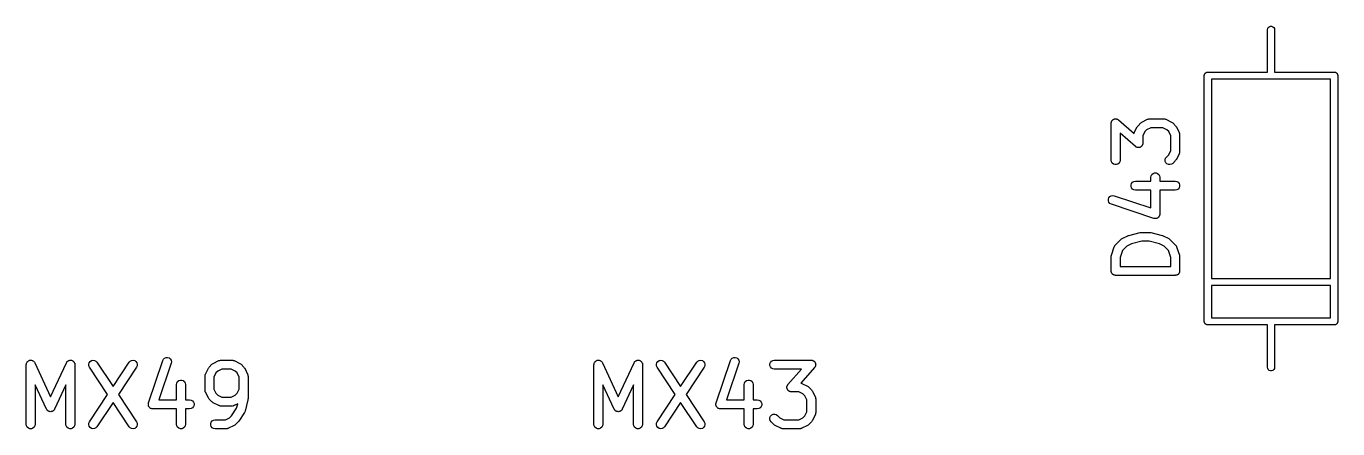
# Model space of a CAD drawing. Extents: x 35 to 250, y -99 to -35.
# Drawn here: x 141.04 to 163.04, y -98.95 to -92.2 of the extents above; entities that cross this region are included whole.
import ezdxf

# ---------------------------------------------------------------- set-up
doc = ezdxf.new("R2010")
doc.units = 0
doc.header["$MEASUREMENT"] = 0
doc.layers.add('BLACK', color=7, linetype='CONTINUOUS')

msp = doc.modelspace()

# ---------------------------------------------------------------- linework, layer by layer
at = {"layer": 'Black'}
for p, q in [((161.879, -92.2227), (161.895, -92.2093)), ((161.895, -92.2093), (161.915, -92.2022)), ((161.915, -92.2022), (161.935, -92.2022)), ((161.935, -92.2022), (161.955, -92.2093)), ((161.955, -92.2093), (161.971, -92.2227)), ((161.865, -92.2612), (161.869, -92.2407)), ((161.865, -92.9712), (161.865, -92.2612)), ((161.869, -92.2407), (161.879, -92.2227)), ((161.971, -92.2227), (161.981, -92.2407)), ((161.981, -92.2407), (161.985, -92.2612)), ((161.985, -92.2612), (161.985, -92.9712)), ((160.805, -93.0312), (160.806, -93.0261)), ((160.805, -97.1512), (160.805, -93.0312)), ((160.806, -93.0208), (160.808, -93.0159)), ((160.806, -93.0261), (160.806, -93.0208)), ((160.808, -93.0159), (160.809, -93.0107)), ((160.809, -93.0107), (160.811, -93.0062)), ((160.811, -93.0062), (160.813, -93.0012)), ((160.813, -93.0012), (160.816, -92.9972)), ((160.816, -92.9972), (160.819, -92.9927)), ((160.819, -92.9927), (160.823, -92.9893)), ((160.823, -92.9893), (160.826, -92.9853)), ((160.826, -92.9853), (160.831, -92.9827)), ((160.831, -92.9827), (160.835, -92.9793)), ((160.835, -92.9793), (160.84, -92.9775)), ((160.84, -92.9775), (160.844, -92.9749)), ((160.844, -92.9749), (160.85, -92.974)), ((160.85, -92.974), (160.855, -92.9722)), ((160.855, -92.9722), (160.86, -92.9722)), ((160.86, -92.9722), (160.865, -92.9712)), ((160.865, -92.9712), (161.865, -92.9712)), ((161.985, -92.9712), (162.985, -92.9712)), ((162.985, -92.9712), (162.99, -92.9722)), ((162.99, -92.9722), (162.995, -92.9722)), ((162.995, -92.9722), (163, -92.974)), ((163, -92.974), (163.006, -92.9749)), ((163.006, -92.9749), (163.01, -92.9775)), ((163.01, -92.9775), (163.015, -92.9793)), ((163.015, -92.9793), (163.019, -92.9827)), ((163.019, -92.9827), (163.024, -92.9853)), ((163.024, -92.9853), (163.027, -92.9893)), ((163.027, -92.9893), (163.031, -92.9927)), ((163.031, -92.9927), (163.034, -92.9972)), ((163.034, -92.9972), (163.037, -93.0012)), ((163.037, -93.0012), (163.039, -93.0062)), ((163.039, -93.0062), (163.041, -93.0107)), ((163.041, -93.0107), (163.042, -93.0159)), ((163.042, -93.0159), (163.044, -93.0208)), ((163.044, -93.0208), (163.044, -93.0261)), ((163.044, -93.0261), (163.045, -93.0312)), ((163.045, -93.0312), (163.045, -97.1512)), ((160.925, -93.0913), (160.925, -96.4312)), ((162.925, -93.0913), (160.925, -93.0913)), ((162.925, -96.4312), (162.925, -93.0913)), ((159.242, -93.8293), (159.244, -93.8221)), ((159.242, -94.4484), (159.242, -93.8293)), ((159.244, -93.8148), (159.246, -93.8094)), ((159.244, -93.8221), (159.244, -93.8148)), ((159.246, -93.8094), (159.247, -93.8037)), ((159.247, -93.8037), (159.251, -93.7973)), ((159.251, -93.7973), (159.253, -93.7905)), ((159.253, -93.7905), (159.257, -93.7861)), ((159.257, -93.7861), (159.26, -93.7811)), ((159.26, -93.7811), (159.266, -93.7764)), ((159.266, -93.7764), (159.27, -93.7709)), ((159.27, -93.7709), (159.275, -93.7681)), ((159.275, -93.7681), (159.28, -93.7644)), ((159.28, -93.7644), (159.287, -93.7619)), ((159.287, -93.7619), (159.293, -93.7584)), ((159.293, -93.7584), (159.299, -93.7575)), ((159.299, -93.7575), (159.304, -93.7555)), ((159.304, -93.7555), (159.312, -93.7555)), ((159.312, -93.7555), (159.319, -93.7544)), ((159.319, -93.7544), (159.325, -93.7555)), ((159.325, -93.7555), (159.33, -93.7555)), ((159.33, -93.7555), (159.337, -93.758)), ((159.337, -93.758), (159.344, -93.7594)), ((159.344, -93.7594), (159.349, -93.7624)), ((159.349, -93.7624), (159.355, -93.7644)), ((159.355, -93.7644), (159.36, -93.7691)), ((159.36, -93.7691), (159.367, -93.7729)), ((159.367, -93.7729), (159.627, -94.0004)), ((159.631, -93.9863), (159.679, -93.891)), ((159.679, -93.891), (159.686, -93.8814)), ((159.686, -93.8814), (159.693, -93.8715)), ((159.693, -93.8715), (159.741, -93.8239)), ((159.741, -93.8239), (159.75, -93.817)), ((159.75, -93.817), (159.76, -93.8099)), ((159.76, -93.8099), (159.855, -93.7623)), ((159.808, -93.969), (159.773, -94.0375)), ((159.838, -93.9386), (159.808, -93.969)), ((159.907, -93.9043), (159.838, -93.9386)), ((159.855, -93.7623), (159.859, -93.761)), ((159.859, -93.761), (159.863, -93.7589)), ((159.863, -93.7589), (159.872, -93.7573)), ((159.872, -93.7573), (159.88, -93.7548)), ((159.88, -93.7548), (159.885, -93.7551)), ((159.885, -93.7551), (159.889, -93.7543)), ((159.889, -93.7543), (160.127, -93.7543)), ((160.109, -93.9043), (159.907, -93.9043)), ((160.178, -93.9386), (160.109, -93.9043)), ((160.127, -93.7543), (160.131, -93.7551)), ((160.131, -93.7551), (160.135, -93.7548)), ((160.135, -93.7548), (160.144, -93.7573)), ((160.144, -93.7573), (160.153, -93.7589)), ((160.153, -93.7589), (160.156, -93.761)), ((160.156, -93.761), (160.16, -93.7623)), ((160.16, -93.7623), (160.256, -93.8099)), ((160.208, -93.969), (160.178, -93.9386)), ((160.242, -94.0375), (160.208, -93.969)), ((160.256, -93.8099), (160.265, -93.817)), ((160.265, -93.817), (160.275, -93.8239)), ((160.275, -93.8239), (160.323, -93.8715)), ((160.323, -93.8715), (160.33, -93.8814)), ((160.33, -93.8814), (160.337, -93.891)), ((160.337, -93.891), (160.384, -93.9863)), ((159.649, -94.2191), (159.392, -93.9946)), ((159.392, -93.9946), (159.392, -94.4484)), ((159.627, -94.0004), (159.628, -93.9942)), ((159.628, -93.9942), (159.63, -93.9904)), ((159.63, -93.9904), (159.631, -93.9863)), ((159.769, -94.1883), (159.765, -94.1947)), ((159.77, -94.1826), (159.769, -94.1883)), ((159.772, -94.1772), (159.77, -94.1826)), ((159.773, -94.1627), (159.772, -94.1699)), ((159.772, -94.1699), (159.772, -94.1772)), ((159.773, -94.0375), (159.773, -94.1627)), ((160.242, -94.2878), (160.242, -94.0375)), ((160.384, -93.9863), (160.386, -93.9904)), ((160.386, -93.9904), (160.388, -93.9942)), ((160.388, -93.9942), (160.389, -94.0028)), ((160.389, -94.0028), (160.392, -94.0112)), ((160.392, -94.0112), (160.392, -94.0156)), ((160.392, -94.0156), (160.392, -94.0198)), ((160.392, -94.0198), (160.392, -94.3055)), ((159.655, -94.2229), (159.649, -94.2191)), ((159.661, -94.2276), (159.655, -94.2229)), ((159.666, -94.2296), (159.661, -94.2276)), ((159.671, -94.2326), (159.666, -94.2296)), ((159.678, -94.234), (159.671, -94.2326)), ((159.685, -94.2365), (159.678, -94.234)), ((159.691, -94.2365), (159.685, -94.2365)), ((159.697, -94.2377), (159.691, -94.2365)), ((159.704, -94.2365), (159.697, -94.2377)), ((159.711, -94.2365), (159.704, -94.2365)), ((159.717, -94.2346), (159.711, -94.2365)), ((159.723, -94.2337), (159.717, -94.2346)), ((159.729, -94.2301), (159.723, -94.2337)), ((159.736, -94.2276), (159.729, -94.2301)), ((159.74, -94.2239), (159.736, -94.2276)), ((159.745, -94.2211), (159.74, -94.2239)), ((159.75, -94.2156), (159.745, -94.2211)), ((159.756, -94.2109), (159.75, -94.2156)), ((159.759, -94.2059), (159.756, -94.2109)), ((159.762, -94.2015), (159.759, -94.2059)), ((159.765, -94.1947), (159.762, -94.2015)), ((160.154, -94.4167), (160.169, -94.3954)), ((160.169, -94.3954), (160.208, -94.3563)), ((160.208, -94.3563), (160.242, -94.2878)), ((160.384, -94.3391), (160.337, -94.4343)), ((160.386, -94.3349), (160.384, -94.3391)), ((160.388, -94.3312), (160.386, -94.3349)), ((160.389, -94.3225), (160.388, -94.3312)), ((160.392, -94.3141), (160.389, -94.3225)), ((160.392, -94.3055), (160.392, -94.3098)), ((160.392, -94.3098), (160.392, -94.3141)), ((159.247, -94.474), (159.242, -94.4484)), ((159.26, -94.4966), (159.247, -94.474)), ((159.28, -94.5133), (159.26, -94.4966)), ((159.304, -94.5223), (159.28, -94.5133)), ((159.33, -94.5223), (159.304, -94.5223)), ((159.355, -94.5133), (159.33, -94.5223)), ((159.375, -94.4966), (159.355, -94.5133)), ((159.388, -94.474), (159.375, -94.4966)), ((159.392, -94.4484), (159.388, -94.474)), ((160.147, -94.4419), (160.154, -94.4167)), ((160.15, -94.4678), (160.147, -94.4419)), ((160.161, -94.4914), (160.15, -94.4678)), ((160.179, -94.5098), (160.161, -94.4914)), ((160.203, -94.5208), (160.179, -94.5098)), ((160.229, -94.5231), (160.203, -94.5208)), ((160.254, -94.5164), (160.229, -94.5231)), ((160.275, -94.5014), (160.254, -94.5164)), ((160.323, -94.4538), (160.275, -94.5014)), ((160.33, -94.444), (160.323, -94.4538)), ((160.337, -94.4343), (160.33, -94.444)), ((159.577, -94.8639), (159.586, -94.8395)), ((159.586, -94.8395), (159.603, -94.8195)), ((159.603, -94.8195), (159.625, -94.8065)), ((159.625, -94.8065), (159.651, -94.802)), ((159.651, -94.802), (159.909, -94.802)), ((159.909, -94.7341), (159.914, -94.7085)), ((159.909, -94.802), (159.909, -94.7341)), ((159.914, -94.7085), (159.927, -94.6859)), ((159.927, -94.6859), (159.947, -94.6692)), ((159.947, -94.6692), (159.971, -94.6602)), ((159.971, -94.6602), (159.997, -94.6602)), ((159.997, -94.6602), (160.022, -94.6692)), ((160.022, -94.6692), (160.042, -94.6859)), ((160.042, -94.6859), (160.055, -94.7085)), ((160.055, -94.7085), (160.059, -94.7341)), ((160.059, -94.7341), (160.059, -94.802)), ((160.059, -94.802), (160.317, -94.802)), ((160.317, -94.802), (160.343, -94.8065)), ((160.343, -94.8065), (160.366, -94.8195)), ((160.366, -94.8195), (160.382, -94.8395)), ((160.382, -94.8395), (160.391, -94.8639)), ((159.204, -95.0793), (159.22, -95.0589)), ((159.22, -95.0589), (159.242, -95.0453)), ((159.242, -95.0453), (159.268, -95.0401)), ((159.268, -95.0401), (159.293, -95.0439)), ((159.293, -95.0439), (159.909, -95.2491)), ((159.577, -94.89), (159.577, -94.8639)), ((159.586, -94.9145), (159.577, -94.89)), ((159.603, -94.9344), (159.586, -94.9145)), ((159.625, -94.9474), (159.603, -94.9344)), ((159.651, -94.952), (159.625, -94.9474)), ((159.909, -94.952), (159.651, -94.952)), ((159.909, -95.2491), (159.909, -94.952)), ((160.317, -94.952), (160.059, -94.952)), ((160.059, -94.952), (160.059, -95.3532)), ((160.343, -94.9474), (160.317, -94.952)), ((160.366, -94.9344), (160.343, -94.9474)), ((160.382, -94.9145), (160.366, -94.9344)), ((160.391, -94.89), (160.382, -94.9145)), ((160.391, -94.8639), (160.391, -94.89)), ((159.196, -95.1041), (159.204, -95.0793)), ((159.196, -95.1301), (159.196, -95.1041)), ((159.206, -95.1543), (159.196, -95.1301)), ((159.223, -95.1738), (159.206, -95.1543)), ((159.246, -95.1862), (159.223, -95.1738)), ((159.96, -95.4243), (159.246, -95.1862)), ((159.966, -95.4251), (159.96, -95.4243)), ((159.971, -95.427), (159.966, -95.4251)), ((159.979, -95.427), (159.971, -95.427)), ((159.986, -95.4281), (159.979, -95.427)), ((159.992, -95.427), (159.986, -95.4281)), ((159.997, -95.427), (159.992, -95.427)), ((160.004, -95.4244), (159.997, -95.427)), ((160.012, -95.4229), (160.004, -95.4244)), ((160.016, -95.42), (160.012, -95.4229)), ((160.022, -95.4181), (160.016, -95.42)), ((160.027, -95.4132), (160.022, -95.4181)), ((160.034, -95.4093), (160.027, -95.4132)), ((160.037, -95.4049), (160.034, -95.4093)), ((160.042, -95.4014), (160.037, -95.4049)), ((160.045, -95.3948), (160.042, -95.4014)), ((160.05, -95.3889), (160.045, -95.3948)), ((160.052, -95.3836), (160.05, -95.3889)), ((160.055, -95.3788), (160.052, -95.3836)), ((160.056, -95.3713), (160.055, -95.3788)), ((160.058, -95.3642), (160.056, -95.3713)), ((160.059, -95.3532), (160.058, -95.3586)), ((160.058, -95.3586), (160.058, -95.3642)), ((159.427, -95.7623), (159.522, -95.7146)), ((159.522, -95.7146), (159.53, -95.7123)), ((159.53, -95.7123), (159.537, -95.709)), ((159.537, -95.709), (159.728, -95.6613)), ((159.728, -95.6613), (159.737, -95.6607)), ((159.737, -95.6607), (159.746, -95.6591)), ((159.746, -95.6591), (159.889, -95.6591)), ((159.889, -95.6591), (159.898, -95.6607)), ((159.898, -95.6607), (159.907, -95.6613)), ((159.907, -95.6613), (160.097, -95.709)), ((160.097, -95.709), (160.105, -95.7123)), ((160.105, -95.7123), (160.113, -95.7146)), ((160.113, -95.7146), (160.208, -95.7623)), ((159.246, -96.0437), (159.294, -95.9009)), ((159.294, -95.9009), (159.296, -95.8971)), ((159.296, -95.8971), (159.297, -95.8929)), ((159.297, -95.8929), (159.302, -95.8857)), ((159.302, -95.8857), (159.306, -95.878)), ((159.306, -95.878), (159.309, -95.8751)), ((159.309, -95.8751), (159.312, -95.8715)), ((159.312, -95.8715), (159.407, -95.7763)), ((159.407, -95.7763), (159.417, -95.7694)), ((159.417, -95.7694), (159.427, -95.7623)), ((159.505, -95.891), (159.431, -95.9651)), ((159.582, -95.8525), (159.505, -95.891)), ((159.755, -95.8091), (159.582, -95.8525)), ((159.88, -95.8091), (159.755, -95.8091)), ((160.053, -95.8525), (159.88, -95.8091)), ((160.13, -95.891), (160.053, -95.8525)), ((160.204, -95.9651), (160.13, -95.891)), ((160.208, -95.7623), (160.218, -95.7694)), ((160.218, -95.7694), (160.228, -95.7763)), ((160.228, -95.7763), (160.323, -95.8715)), ((160.323, -95.8715), (160.325, -95.8751)), ((160.325, -95.8751), (160.329, -95.878)), ((160.329, -95.878), (160.333, -95.8857)), ((160.333, -95.8857), (160.338, -95.8929)), ((160.338, -95.8929), (160.339, -95.8971)), ((160.339, -95.8971), (160.341, -95.9009)), ((160.341, -95.9009), (160.389, -96.0437)), ((159.242, -96.0674), (159.244, -96.0556)), ((159.242, -96.3055), (159.242, -96.0674)), ((159.244, -96.0556), (159.246, -96.0437)), ((159.431, -95.9651), (159.392, -96.0796)), ((159.392, -96.0796), (159.392, -96.2305)), ((160.242, -96.0796), (160.204, -95.9651)), ((160.242, -96.2305), (160.242, -96.0796)), ((160.389, -96.0437), (160.39, -96.0556)), ((160.39, -96.0556), (160.392, -96.0674)), ((160.392, -96.0674), (160.392, -96.3055)), ((159.244, -96.312), (159.242, -96.3055)), ((159.244, -96.3186), (159.244, -96.312)), ((159.246, -96.3247), (159.244, -96.3186)), ((159.247, -96.3312), (159.246, -96.3247)), ((159.25, -96.3369), (159.247, -96.3312)), ((159.252, -96.343), (159.25, -96.3369)), ((159.257, -96.3481), (159.252, -96.343)), ((159.26, -96.3537), (159.257, -96.3481)), ((159.265, -96.358), (159.26, -96.3537)), ((159.269, -96.363), (159.265, -96.358)), ((159.275, -96.3663), (159.269, -96.363)), ((159.28, -96.3705), (159.275, -96.3663)), ((159.286, -96.3727), (159.28, -96.3705)), ((159.292, -96.376), (159.286, -96.3727)), ((159.298, -96.3772), (159.292, -96.376)), ((159.304, -96.3794), (159.298, -96.3772)), ((159.311, -96.3794), (159.304, -96.3794)), ((159.317, -96.3805), (159.311, -96.3794)), ((160.317, -96.3805), (159.317, -96.3805)), ((159.392, -96.2305), (160.242, -96.2305)), ((160.324, -96.3794), (160.317, -96.3805)), ((160.33, -96.3794), (160.324, -96.3794)), ((160.337, -96.3772), (160.33, -96.3794)), ((160.343, -96.376), (160.337, -96.3772)), ((160.349, -96.3727), (160.343, -96.376)), ((160.355, -96.3705), (160.349, -96.3727)), ((160.36, -96.3663), (160.355, -96.3705)), ((160.366, -96.363), (160.36, -96.3663)), ((160.37, -96.358), (160.366, -96.363)), ((160.375, -96.3537), (160.37, -96.358)), ((160.378, -96.3481), (160.375, -96.3537)), ((160.382, -96.343), (160.378, -96.3481)), ((160.385, -96.3369), (160.382, -96.343)), ((160.388, -96.3312), (160.385, -96.3369)), ((160.389, -96.3247), (160.388, -96.3312)), ((160.391, -96.3186), (160.389, -96.3247)), ((160.392, -96.3055), (160.391, -96.312)), ((160.391, -96.312), (160.391, -96.3186)), ((160.925, -96.4312), (162.925, -96.4312)), ((160.925, -96.5512), (160.925, -97.0913)), ((162.925, -96.5512), (160.925, -96.5512)), ((162.925, -97.0913), (162.925, -96.5512)), ((160.806, -97.1564), (160.805, -97.1512)), ((160.806, -97.1617), (160.806, -97.1564)), ((160.808, -97.1666), (160.806, -97.1617)), ((160.809, -97.1718), (160.808, -97.1666)), ((160.811, -97.1763), (160.809, -97.1718)), ((160.813, -97.1812), (160.811, -97.1763)), ((160.816, -97.1853), (160.813, -97.1812)), ((160.819, -97.1898), (160.816, -97.1853)), ((160.823, -97.1932), (160.819, -97.1898)), ((160.826, -97.1972), (160.823, -97.1932)), ((160.831, -97.1998), (160.826, -97.1972)), ((160.835, -97.2032), (160.831, -97.1998)), ((160.84, -97.205), (160.835, -97.2032)), ((160.844, -97.2076), (160.84, -97.205)), ((160.85, -97.2085), (160.844, -97.2076)), ((160.855, -97.2103), (160.85, -97.2085)), ((160.86, -97.2103), (160.855, -97.2103)), ((160.865, -97.2112), (160.86, -97.2103)), ((161.865, -97.2112), (160.865, -97.2112)), ((160.925, -97.0913), (162.925, -97.0913)), ((161.865, -97.9213), (161.865, -97.2112)), ((162.985, -97.2112), (161.985, -97.2112)), ((161.985, -97.2112), (161.985, -97.9213)), ((162.99, -97.2103), (162.985, -97.2112)), ((162.995, -97.2103), (162.99, -97.2103)), ((163, -97.2085), (162.995, -97.2103)), ((163.006, -97.2076), (163, -97.2085)), ((163.01, -97.205), (163.006, -97.2076)), ((163.015, -97.2032), (163.01, -97.205)), ((163.019, -97.1998), (163.015, -97.2032)), ((163.024, -97.1972), (163.019, -97.1998)), ((163.027, -97.1932), (163.024, -97.1972)), ((163.031, -97.1898), (163.027, -97.1932)), ((163.034, -97.1853), (163.031, -97.1898)), ((163.037, -97.1812), (163.034, -97.1853)), ((163.039, -97.1763), (163.037, -97.1812)), ((163.041, -97.1718), (163.039, -97.1763)), ((163.042, -97.1666), (163.041, -97.1718)), ((163.044, -97.1617), (163.042, -97.1666)), ((163.045, -97.1512), (163.044, -97.1564)), ((163.044, -97.1564), (163.044, -97.1617)), ((141.038, -97.8774), (141.04, -97.8677)), ((141.038, -98.8774), (141.038, -97.8774)), ((141.04, -97.8677), (141.041, -97.858)), ((141.041, -97.858), (141.042, -97.855)), ((141.042, -97.855), (141.043, -97.8517)), ((141.043, -97.8517), (141.048, -97.8433)), ((141.048, -97.8433), (141.052, -97.8344)), ((141.052, -97.8344), (141.054, -97.832)), ((141.054, -97.832), (141.056, -97.8292)), ((141.056, -97.8292), (141.063, -97.8229)), ((141.063, -97.8229), (141.07, -97.816)), ((141.07, -97.816), (141.073, -97.8146)), ((141.073, -97.8146), (141.076, -97.8124)), ((141.076, -97.8124), (141.085, -97.8091)), ((141.085, -97.8091), (141.094, -97.8049)), ((141.094, -97.8049), (141.097, -97.8047)), ((141.097, -97.8047), (141.1, -97.8035)), ((141.1, -97.8035), (141.11, -97.8035)), ((141.11, -97.8035), (141.12, -97.8027)), ((141.12, -97.8027), (141.123, -97.8035)), ((141.123, -97.8035), (141.126, -97.8035)), ((141.126, -97.8035), (141.135, -97.8069)), ((141.135, -97.8069), (141.145, -97.8094)), ((141.145, -97.8094), (141.147, -97.8113)), ((141.147, -97.8113), (141.151, -97.8124)), ((141.151, -97.8124), (141.158, -97.8187)), ((141.158, -97.8187), (141.166, -97.8243)), ((141.166, -97.8243), (141.168, -97.827)), ((141.168, -97.827), (141.171, -97.8292)), ((141.171, -97.8292), (141.175, -97.8376)), ((141.175, -97.8376), (141.181, -97.8457)), ((141.181, -97.8457), (141.446, -98.4143)), ((141.446, -98.4143), (141.712, -97.8457)), ((141.712, -97.8457), (141.717, -97.8376)), ((141.717, -97.8376), (141.722, -97.8292)), ((141.722, -97.8292), (141.725, -97.827)), ((141.725, -97.827), (141.727, -97.8243)), ((141.727, -97.8243), (141.735, -97.8187)), ((141.735, -97.8187), (141.742, -97.8124)), ((141.742, -97.8124), (141.745, -97.8113)), ((141.745, -97.8113), (141.748, -97.8094)), ((141.748, -97.8094), (141.758, -97.8069)), ((141.758, -97.8069), (141.767, -97.8035)), ((141.767, -97.8035), (141.77, -97.8035)), ((141.77, -97.8035), (141.773, -97.8027)), ((141.773, -97.8027), (141.783, -97.8035)), ((141.783, -97.8035), (141.793, -97.8035)), ((141.793, -97.8035), (141.796, -97.8047)), ((141.796, -97.8047), (141.799, -97.8049)), ((141.799, -97.8049), (141.808, -97.8091)), ((141.808, -97.8091), (141.817, -97.8124)), ((141.817, -97.8124), (141.82, -97.8146)), ((141.82, -97.8146), (141.823, -97.816)), ((141.823, -97.816), (141.83, -97.8229)), ((141.83, -97.8229), (141.837, -97.8292)), ((141.837, -97.8292), (141.839, -97.832)), ((141.839, -97.832), (141.841, -97.8344)), ((141.841, -97.8344), (141.845, -97.8433)), ((141.845, -97.8433), (141.85, -97.8517)), ((141.85, -97.8517), (141.851, -97.855)), ((141.851, -97.855), (141.852, -97.858)), ((141.852, -97.858), (141.853, -97.8677)), ((141.853, -97.8677), (141.855, -97.8774)), ((141.855, -97.8774), (141.855, -98.8774)), ((142.086, -97.8691), (142.093, -97.8441)), ((142.088, -97.8951), (142.086, -97.8691)), ((142.098, -97.919), (142.088, -97.8951)), ((142.093, -97.8441), (142.109, -97.8231)), ((142.404, -98.3774), (142.098, -97.919)), ((142.109, -97.8231), (142.131, -97.8087)), ((142.131, -97.8087), (142.156, -97.8025)), ((142.156, -97.8025), (142.182, -97.8054)), ((142.182, -97.8054), (142.205, -97.8169)), ((142.205, -97.8169), (142.223, -97.8358)), ((142.223, -97.8358), (142.494, -98.2422)), ((142.494, -98.2422), (142.765, -97.8358)), ((142.89, -97.919), (142.584, -98.3774)), ((142.765, -97.8358), (142.783, -97.8169)), ((142.783, -97.8169), (142.806, -97.8054)), ((142.806, -97.8054), (142.832, -97.8025)), ((142.832, -97.8025), (142.858, -97.8087)), ((142.858, -97.8087), (142.879, -97.8231)), ((142.879, -97.8231), (142.895, -97.8441)), ((142.9, -97.8951), (142.89, -97.919)), ((142.895, -97.8441), (142.902, -97.8691)), ((142.902, -97.8691), (142.9, -97.8951)), ((143.09, -98.5203), (143.328, -97.806)), ((143.47, -97.8535), (143.265, -98.469)), ((143.328, -97.806), (143.34, -97.7831)), ((143.34, -97.7831), (143.36, -97.7659)), ((143.36, -97.7659), (143.384, -97.7563)), ((143.384, -97.7563), (143.41, -97.7556)), ((143.41, -97.7556), (143.435, -97.7638)), ((143.435, -97.7638), (143.455, -97.78)), ((143.455, -97.78), (143.469, -97.8022)), ((143.469, -97.8022), (143.474, -97.8277)), ((143.474, -97.8277), (143.47, -97.8535)), ((144.094, -97.9391), (144.101, -97.9294)), ((144.101, -97.9294), (144.108, -97.9196)), ((144.108, -97.9196), (144.155, -97.872)), ((144.155, -97.872), (144.165, -97.8651)), ((144.165, -97.8651), (144.175, -97.8579)), ((144.175, -97.8579), (144.27, -97.8103)), ((144.27, -97.8103), (144.274, -97.8091)), ((144.274, -97.8091), (144.278, -97.8069)), ((144.278, -97.8069), (144.287, -97.8054)), ((144.287, -97.8054), (144.295, -97.8029)), ((144.295, -97.8029), (144.299, -97.8031)), ((144.299, -97.8031), (144.304, -97.8024)), ((144.304, -97.8024), (144.494, -97.8024)), ((144.494, -97.8024), (144.498, -97.8031)), ((144.498, -97.8031), (144.503, -97.8029)), ((144.503, -97.8029), (144.511, -97.8054)), ((144.511, -97.8054), (144.52, -97.8069)), ((144.52, -97.8069), (144.523, -97.8091)), ((144.523, -97.8091), (144.528, -97.8103)), ((144.528, -97.8103), (144.623, -97.8579)), ((144.623, -97.8579), (144.632, -97.8651)), ((144.632, -97.8651), (144.642, -97.872)), ((144.642, -97.872), (144.69, -97.9196)), ((144.69, -97.9196), (144.697, -97.9294)), ((144.697, -97.9294), (144.704, -97.9391)), ((150.563, -97.8774), (150.565, -97.8677)), ((150.563, -98.8774), (150.563, -97.8774)), ((150.565, -97.8677), (150.566, -97.858)), ((150.566, -97.858), (150.567, -97.855)), ((150.567, -97.855), (150.568, -97.8517)), ((150.568, -97.8517), (150.573, -97.8433)), ((150.573, -97.8433), (150.577, -97.8344)), ((150.577, -97.8344), (150.579, -97.832)), ((150.579, -97.832), (150.581, -97.8292)), ((150.581, -97.8292), (150.588, -97.8229)), ((150.588, -97.8229), (150.595, -97.816)), ((150.595, -97.816), (150.598, -97.8146)), ((150.598, -97.8146), (150.601, -97.8124)), ((150.601, -97.8124), (150.61, -97.8091)), ((150.61, -97.8091), (150.619, -97.8049)), ((150.619, -97.8049), (150.622, -97.8047)), ((150.622, -97.8047), (150.625, -97.8035)), ((150.625, -97.8035), (150.635, -97.8035)), ((150.635, -97.8035), (150.645, -97.8027)), ((150.645, -97.8027), (150.648, -97.8035)), ((150.648, -97.8035), (150.651, -97.8035)), ((150.651, -97.8035), (150.66, -97.8069)), ((150.66, -97.8069), (150.67, -97.8094)), ((150.67, -97.8094), (150.672, -97.8113)), ((150.672, -97.8113), (150.676, -97.8124)), ((150.676, -97.8124), (150.683, -97.8187)), ((150.683, -97.8187), (150.691, -97.8243)), ((150.691, -97.8243), (150.693, -97.827)), ((150.693, -97.827), (150.696, -97.8292)), ((150.696, -97.8292), (150.7, -97.8376)), ((150.7, -97.8376), (150.706, -97.8457)), ((150.706, -97.8457), (150.971, -98.4143)), ((150.971, -98.4143), (151.237, -97.8457)), ((151.237, -97.8457), (151.242, -97.8376)), ((151.242, -97.8376), (151.247, -97.8292)), ((151.247, -97.8292), (151.25, -97.827)), ((151.25, -97.827), (151.252, -97.8243)), ((151.252, -97.8243), (151.26, -97.8187)), ((151.26, -97.8187), (151.267, -97.8124)), ((151.267, -97.8124), (151.27, -97.8113)), ((151.27, -97.8113), (151.273, -97.8094)), ((151.273, -97.8094), (151.283, -97.8069)), ((151.283, -97.8069), (151.292, -97.8035)), ((151.292, -97.8035), (151.295, -97.8035)), ((151.295, -97.8035), (151.298, -97.8027)), ((151.298, -97.8027), (151.308, -97.8035)), ((151.308, -97.8035), (151.318, -97.8035)), ((151.318, -97.8035), (151.321, -97.8047)), ((151.321, -97.8047), (151.324, -97.8049)), ((151.324, -97.8049), (151.333, -97.8091)), ((151.333, -97.8091), (151.342, -97.8124)), ((151.342, -97.8124), (151.345, -97.8146)), ((151.345, -97.8146), (151.348, -97.816)), ((151.348, -97.816), (151.355, -97.8229)), ((151.355, -97.8229), (151.362, -97.8292)), ((151.362, -97.8292), (151.364, -97.832)), ((151.364, -97.832), (151.366, -97.8344)), ((151.366, -97.8344), (151.37, -97.8433)), ((151.37, -97.8433), (151.375, -97.8517)), ((151.375, -97.8517), (151.376, -97.855)), ((151.376, -97.855), (151.377, -97.858)), ((151.377, -97.858), (151.378, -97.8677)), ((151.378, -97.8677), (151.38, -97.8774)), ((151.38, -97.8774), (151.38, -98.8774)), ((151.611, -97.8691), (151.618, -97.8441)), ((151.613, -97.8951), (151.611, -97.8691)), ((151.623, -97.919), (151.613, -97.8951)), ((151.618, -97.8441), (151.634, -97.8231)), ((151.929, -98.3774), (151.623, -97.919)), ((151.634, -97.8231), (151.656, -97.8087)), ((151.656, -97.8087), (151.681, -97.8025)), ((151.681, -97.8025), (151.707, -97.8054)), ((151.707, -97.8054), (151.73, -97.8169)), ((151.73, -97.8169), (151.748, -97.8358)), ((151.748, -97.8358), (152.019, -98.2422)), ((152.019, -98.2422), (152.29, -97.8358)), ((152.415, -97.919), (152.109, -98.3774)), ((152.29, -97.8358), (152.308, -97.8169)), ((152.308, -97.8169), (152.331, -97.8054)), ((152.331, -97.8054), (152.357, -97.8025)), ((152.357, -97.8025), (152.383, -97.8087)), ((152.383, -97.8087), (152.404, -97.8231)), ((152.404, -97.8231), (152.42, -97.8441)), ((152.425, -97.8951), (152.415, -97.919)), ((152.42, -97.8441), (152.427, -97.8691)), ((152.427, -97.8691), (152.425, -97.8951)), ((152.615, -98.5203), (152.853, -97.806)), ((152.995, -97.8535), (152.79, -98.469)), ((152.853, -97.806), (152.865, -97.7831)), ((152.865, -97.7831), (152.885, -97.7659)), ((152.885, -97.7659), (152.909, -97.7563)), ((152.909, -97.7563), (152.935, -97.7556)), ((152.935, -97.7556), (152.96, -97.7638)), ((152.96, -97.7638), (152.98, -97.78)), ((152.98, -97.78), (152.994, -97.8022)), ((152.994, -97.8022), (152.999, -97.8277)), ((152.999, -97.8277), (152.995, -97.8535)), ((153.517, -97.8644), (153.526, -97.8399)), ((153.517, -97.8904), (153.517, -97.8644)), ((153.526, -97.9149), (153.517, -97.8904)), ((153.526, -97.8399), (153.542, -97.8199)), ((153.542, -97.9348), (153.526, -97.9149)), ((153.542, -97.8199), (153.565, -97.8069)), ((153.565, -97.8069), (153.59, -97.8024)), ((153.59, -97.8024), (154.21, -97.8024)), ((154.266, -97.9268), (154.038, -98.1868)), ((154.21, -97.8024), (154.217, -97.8037)), ((154.217, -97.8037), (154.224, -97.8038)), ((154.224, -97.8038), (154.229, -97.8059)), ((154.229, -97.8059), (154.235, -97.8069)), ((154.235, -97.8069), (154.242, -97.8106)), ((154.242, -97.8106), (154.248, -97.8132)), ((154.248, -97.8132), (154.253, -97.817)), ((154.253, -97.817), (154.258, -97.8199)), ((154.258, -97.8199), (154.262, -97.8255)), ((154.262, -97.8255), (154.268, -97.8304)), ((154.27, -97.9205), (154.266, -97.9268)), ((154.268, -97.8304), (154.271, -97.8354)), ((154.274, -97.9149), (154.27, -97.9205)), ((154.271, -97.8354), (154.274, -97.8399)), ((154.274, -97.8399), (154.277, -97.8468)), ((154.276, -97.9094), (154.274, -97.9149)), ((154.279, -97.9045), (154.276, -97.9094)), ((154.277, -97.8468), (154.281, -97.8532)), ((154.281, -97.8973), (154.279, -97.9045)), ((154.281, -97.8532), (154.281, -97.8589)), ((154.281, -97.8589), (154.283, -97.8644)), ((154.283, -97.8904), (154.281, -97.8973)), ((154.283, -97.8644), (154.283, -97.8717)), ((154.283, -97.8717), (154.285, -97.8789)), ((154.285, -97.8789), (154.283, -97.8846)), ((154.283, -97.8846), (154.283, -97.8904)), ((161.869, -97.9418), (161.865, -97.9213)), ((161.985, -97.9213), (161.981, -97.9418)), ((143.579, -98.1625), (143.599, -98.1458)), ((143.599, -98.1458), (143.624, -98.1369)), ((143.624, -98.1369), (143.65, -98.1369)), ((143.65, -98.1369), (143.674, -98.1458)), ((143.674, -98.1458), (143.694, -98.1625)), ((144.038, -98.0679), (144.039, -98.0636)), ((144.038, -98.306), (144.038, -98.0679)), ((144.039, -98.0593), (144.041, -98.0509)), ((144.039, -98.0636), (144.039, -98.0593)), ((144.041, -98.0509), (144.043, -98.0422)), ((144.043, -98.0422), (144.045, -98.0385)), ((144.045, -98.0385), (144.046, -98.0343)), ((144.046, -98.0343), (144.094, -97.9391)), ((144.222, -98.017), (144.188, -98.0856)), ((144.188, -98.0856), (144.188, -98.2882)), ((144.253, -97.9866), (144.222, -98.017)), ((144.321, -97.9524), (144.253, -97.9866)), ((144.476, -97.9524), (144.321, -97.9524)), ((144.545, -97.9866), (144.476, -97.9524)), ((144.575, -98.017), (144.545, -97.9866)), ((144.61, -98.0856), (144.575, -98.017)), ((144.61, -98.2882), (144.61, -98.0856)), ((144.704, -97.9391), (144.752, -98.0343)), ((144.752, -98.0343), (144.753, -98.0385)), ((144.753, -98.0385), (144.755, -98.0422)), ((144.755, -98.0422), (144.757, -98.0509)), ((144.757, -98.0509), (144.759, -98.0593)), ((144.759, -98.0593), (144.759, -98.0636)), ((144.759, -98.0636), (144.76, -98.0679)), ((144.76, -98.0679), (144.76, -98.4488)), ((153.104, -98.1625), (153.124, -98.1458)), ((153.124, -98.1458), (153.149, -98.1369)), ((153.149, -98.1369), (153.175, -98.1369)), ((153.175, -98.1369), (153.199, -98.1458)), ((153.199, -98.1458), (153.219, -98.1625)), ((153.565, -97.9479), (153.542, -97.9348)), ((153.59, -97.9524), (153.565, -97.9479)), ((154.044, -97.9524), (153.59, -97.9524)), ((153.82, -98.2089), (154.044, -97.9524)), ((161.879, -97.9598), (161.869, -97.9418)), ((161.895, -97.9732), (161.879, -97.9598)), ((161.915, -97.9803), (161.895, -97.9732)), ((161.935, -97.9803), (161.915, -97.9803)), ((161.955, -97.9732), (161.935, -97.9803)), ((161.971, -97.9598), (161.955, -97.9732)), ((161.981, -97.9418), (161.971, -97.9598)), ((141.378, -98.6234), (141.188, -98.2154)), ((141.188, -98.2154), (141.188, -98.8774)), ((141.705, -98.2154), (141.514, -98.6234)), ((141.705, -98.8774), (141.705, -98.2154)), ((143.562, -98.2107), (143.566, -98.1851)), ((143.562, -98.469), (143.562, -98.2107)), ((143.566, -98.1851), (143.579, -98.1625)), ((143.694, -98.1625), (143.707, -98.1851)), ((143.707, -98.1851), (143.712, -98.2107)), ((143.712, -98.2107), (143.712, -98.469)), ((144.039, -98.3102), (144.038, -98.306)), ((144.039, -98.3145), (144.039, -98.3102)), ((144.041, -98.3229), (144.039, -98.3145)), ((144.043, -98.3316), (144.041, -98.3229)), ((144.045, -98.3353), (144.043, -98.3316)), ((144.046, -98.3395), (144.045, -98.3353)), ((144.094, -98.4347), (144.046, -98.3395)), ((144.188, -98.2882), (144.222, -98.3568)), ((144.222, -98.3568), (144.253, -98.3872)), ((144.545, -98.3872), (144.575, -98.3568)), ((144.575, -98.3568), (144.61, -98.2882)), ((150.903, -98.6234), (150.713, -98.2154)), ((150.713, -98.2154), (150.713, -98.8774)), ((151.23, -98.2154), (151.039, -98.6234)), ((151.23, -98.8774), (151.23, -98.2154)), ((153.087, -98.2107), (153.091, -98.1851)), ((153.087, -98.469), (153.087, -98.2107)), ((153.091, -98.1851), (153.104, -98.1625)), ((153.219, -98.1625), (153.232, -98.1851)), ((153.232, -98.1851), (153.237, -98.2107)), ((153.237, -98.2107), (153.237, -98.469)), ((153.801, -98.2568), (153.802, -98.2511)), ((153.802, -98.264), (153.801, -98.2568)), ((153.802, -98.2453), (153.805, -98.2384)), ((153.802, -98.2511), (153.802, -98.2453)), ((153.802, -98.2714), (153.802, -98.264)), ((153.804, -98.2768), (153.802, -98.2714)), ((153.805, -98.2825), (153.804, -98.2768)), ((153.805, -98.2384), (153.806, -98.2312)), ((153.809, -98.2889), (153.805, -98.2825)), ((153.806, -98.2312), (153.809, -98.2263)), ((153.809, -98.2263), (153.811, -98.2208)), ((153.811, -98.2958), (153.809, -98.2889)), ((153.811, -98.2208), (153.816, -98.2152)), ((153.815, -98.3003), (153.811, -98.2958)), ((153.818, -98.3053), (153.815, -98.3003)), ((153.816, -98.2152), (153.82, -98.2089)), ((153.823, -98.3102), (153.818, -98.3053)), ((153.828, -98.3158), (153.823, -98.3102)), ((153.833, -98.3187), (153.828, -98.3158)), ((153.837, -98.3225), (153.833, -98.3187)), ((153.844, -98.3251), (153.837, -98.3225)), ((153.851, -98.3288), (153.844, -98.3251)), ((153.856, -98.3298), (153.851, -98.3288)), ((153.862, -98.3319), (153.856, -98.3298)), ((153.869, -98.3321), (153.862, -98.3319)), ((153.876, -98.3333), (153.869, -98.3321)), ((154.001, -98.3333), (153.876, -98.3333)), ((154.07, -98.3676), (154.001, -98.3333)), ((154.038, -98.1868), (154.045, -98.1879)), ((154.045, -98.1879), (154.048, -98.19)), ((154.048, -98.19), (154.053, -98.1913)), ((154.053, -98.1913), (154.148, -98.2389)), ((154.1, -98.398), (154.07, -98.3676)), ((154.148, -98.2389), (154.157, -98.246)), ((154.157, -98.246), (154.167, -98.2529)), ((154.167, -98.2529), (154.215, -98.3005)), ((154.215, -98.3005), (154.222, -98.3104)), ((154.222, -98.3104), (154.229, -98.32)), ((154.229, -98.32), (154.277, -98.4153)), ((142.098, -98.8358), (142.404, -98.3774)), ((142.494, -98.5126), (142.223, -98.919)), ((142.765, -98.919), (142.494, -98.5126)), ((142.584, -98.3774), (142.89, -98.8358)), ((143.086, -98.5461), (143.087, -98.5386)), ((143.087, -98.5515), (143.086, -98.5461)), ((143.087, -98.531), (143.089, -98.5258)), ((143.087, -98.5386), (143.087, -98.531)), ((143.087, -98.5571), (143.087, -98.5515)), ((143.089, -98.5642), (143.087, -98.5571)), ((143.089, -98.5258), (143.09, -98.5203)), ((143.091, -98.5716), (143.089, -98.5642)), ((143.094, -98.5763), (143.091, -98.5716)), ((143.096, -98.5815), (143.094, -98.5763)), ((143.101, -98.5874), (143.096, -98.5815)), ((143.105, -98.5938), (143.101, -98.5874)), ((143.265, -98.469), (143.562, -98.469)), ((143.712, -98.469), (143.78, -98.469)), ((143.78, -98.469), (143.805, -98.4736)), ((143.805, -98.4736), (143.828, -98.4866)), ((143.828, -98.4866), (143.845, -98.5065)), ((143.845, -98.5815), (143.828, -98.6015)), ((143.845, -98.5065), (143.854, -98.531)), ((143.854, -98.5571), (143.845, -98.5815)), ((143.854, -98.531), (143.854, -98.5571)), ((144.101, -98.4444), (144.094, -98.4347)), ((144.108, -98.4542), (144.101, -98.4444)), ((144.155, -98.5018), (144.108, -98.4542)), ((144.165, -98.5087), (144.155, -98.5018)), ((144.175, -98.5159), (144.165, -98.5087)), ((144.27, -98.5635), (144.175, -98.5159)), ((144.253, -98.3872), (144.321, -98.4214)), ((144.274, -98.5647), (144.27, -98.5635)), ((144.278, -98.5669), (144.274, -98.5647)), ((144.287, -98.5684), (144.278, -98.5669)), ((144.295, -98.5709), (144.287, -98.5684)), ((144.299, -98.5707), (144.295, -98.5709)), ((144.304, -98.5714), (144.299, -98.5707)), ((144.494, -98.5714), (144.304, -98.5714)), ((144.321, -98.4214), (144.476, -98.4214)), ((144.476, -98.4214), (144.545, -98.3872)), ((144.498, -98.5707), (144.494, -98.5714)), ((144.503, -98.5709), (144.498, -98.5707)), ((144.511, -98.5684), (144.503, -98.5709)), ((144.52, -98.5669), (144.511, -98.5684)), ((144.523, -98.5647), (144.52, -98.5669)), ((144.528, -98.5635), (144.523, -98.5647)), ((144.586, -98.5344), (144.528, -98.5635)), ((144.567, -98.6085), (144.586, -98.5344)), ((144.757, -98.467), (144.71, -98.6575)), ((144.758, -98.4578), (144.757, -98.467)), ((144.76, -98.4488), (144.758, -98.4578)), ((151.623, -98.8358), (151.929, -98.3774)), ((152.019, -98.5126), (151.748, -98.919)), ((152.29, -98.919), (152.019, -98.5126)), ((152.109, -98.3774), (152.415, -98.8358)), ((152.611, -98.5461), (152.612, -98.5386)), ((152.612, -98.5515), (152.611, -98.5461)), ((152.612, -98.531), (152.614, -98.5258)), ((152.612, -98.5386), (152.612, -98.531)), ((152.612, -98.5571), (152.612, -98.5515)), ((152.614, -98.5642), (152.612, -98.5571)), ((152.614, -98.5258), (152.615, -98.5203)), ((152.616, -98.5716), (152.614, -98.5642)), ((152.619, -98.5763), (152.616, -98.5716)), ((152.621, -98.5815), (152.619, -98.5763)), ((152.626, -98.5874), (152.621, -98.5815)), ((152.63, -98.5938), (152.626, -98.5874)), ((152.79, -98.469), (153.087, -98.469)), ((153.237, -98.469), (153.305, -98.469)), ((153.305, -98.469), (153.33, -98.4736)), ((153.33, -98.4736), (153.353, -98.4866)), ((153.353, -98.4866), (153.37, -98.5065)), ((153.37, -98.5815), (153.353, -98.6015)), ((153.37, -98.5065), (153.379, -98.531)), ((153.379, -98.5571), (153.37, -98.5815)), ((153.379, -98.531), (153.379, -98.5571)), ((154.135, -98.4665), (154.1, -98.398)), ((154.135, -98.6692), (154.135, -98.4665)), ((154.277, -98.4153), (154.278, -98.4194)), ((154.278, -98.4194), (154.28, -98.4232)), ((154.28, -98.4232), (154.282, -98.4318)), ((154.282, -98.4318), (154.284, -98.4402)), ((154.284, -98.4402), (154.284, -98.4446)), ((154.284, -98.4446), (154.285, -98.4488)), ((154.285, -98.4488), (154.285, -98.6869)), ((141.382, -98.6287), (141.378, -98.6234)), ((141.385, -98.6347), (141.382, -98.6287)), ((141.39, -98.6393), (141.385, -98.6347)), ((141.393, -98.6447), (141.39, -98.6393)), ((141.399, -98.6485), (141.393, -98.6447)), ((141.403, -98.6531), (141.399, -98.6485)), ((141.409, -98.6559), (141.403, -98.6531)), ((141.415, -98.6596), (141.409, -98.6559)), ((141.421, -98.6613), (141.415, -98.6596)), ((141.427, -98.6641), (141.421, -98.6613)), ((141.434, -98.6647), (141.427, -98.6641)), ((141.44, -98.6664), (141.434, -98.6647)), ((141.446, -98.6658), (141.44, -98.6664)), ((141.453, -98.6664), (141.446, -98.6658)), ((141.459, -98.6647), (141.453, -98.6664)), ((141.466, -98.6641), (141.459, -98.6647)), ((141.472, -98.6613), (141.466, -98.6641)), ((141.478, -98.6596), (141.472, -98.6613)), ((141.483, -98.6559), (141.478, -98.6596)), ((141.489, -98.6531), (141.483, -98.6559)), ((141.494, -98.6485), (141.489, -98.6531)), ((141.499, -98.6447), (141.494, -98.6485)), ((141.503, -98.6393), (141.499, -98.6447)), ((141.508, -98.6347), (141.503, -98.6393)), ((141.511, -98.6287), (141.508, -98.6347)), ((141.514, -98.6234), (141.511, -98.6287)), ((143.109, -98.5973), (143.105, -98.5938)), ((143.113, -98.6015), (143.109, -98.5973)), ((143.119, -98.6053), (143.113, -98.6015)), ((143.125, -98.61), (143.119, -98.6053)), ((143.13, -98.6118), (143.125, -98.61)), ((143.135, -98.6145), (143.13, -98.6118)), ((143.143, -98.6158), (143.135, -98.6145)), ((143.15, -98.6182), (143.143, -98.6158)), ((143.155, -98.6181), (143.15, -98.6182)), ((143.161, -98.619), (143.155, -98.6181)), ((143.562, -98.619), (143.161, -98.619)), ((143.562, -98.8774), (143.562, -98.619)), ((143.78, -98.619), (143.712, -98.619)), ((143.712, -98.619), (143.712, -98.8774)), ((143.805, -98.6145), (143.78, -98.619)), ((143.828, -98.6015), (143.805, -98.6145)), ((144.16, -98.8199), (144.183, -98.8069)), ((144.183, -98.8069), (144.208, -98.8024)), ((144.208, -98.8024), (144.381, -98.8024)), ((144.381, -98.8024), (144.45, -98.7681)), ((144.45, -98.7681), (144.483, -98.7344)), ((144.483, -98.7344), (144.567, -98.6085)), ((144.699, -98.6809), (144.604, -98.8237)), ((144.704, -98.6691), (144.699, -98.6809)), ((144.71, -98.6575), (144.704, -98.6691)), ((150.907, -98.6287), (150.903, -98.6234)), ((150.91, -98.6347), (150.907, -98.6287)), ((150.915, -98.6393), (150.91, -98.6347)), ((150.918, -98.6447), (150.915, -98.6393)), ((150.924, -98.6485), (150.918, -98.6447)), ((150.928, -98.6531), (150.924, -98.6485)), ((150.934, -98.6559), (150.928, -98.6531)), ((150.94, -98.6596), (150.934, -98.6559)), ((150.946, -98.6613), (150.94, -98.6596)), ((150.952, -98.6641), (150.946, -98.6613)), ((150.959, -98.6647), (150.952, -98.6641)), ((150.965, -98.6664), (150.959, -98.6647)), ((150.971, -98.6658), (150.965, -98.6664)), ((150.978, -98.6664), (150.971, -98.6658)), ((150.984, -98.6647), (150.978, -98.6664)), ((150.991, -98.6641), (150.984, -98.6647)), ((150.997, -98.6613), (150.991, -98.6641)), ((151.003, -98.6596), (150.997, -98.6613)), ((151.008, -98.6559), (151.003, -98.6596)), ((151.014, -98.6531), (151.008, -98.6559)), ((151.019, -98.6485), (151.014, -98.6531)), ((151.024, -98.6447), (151.019, -98.6485)), ((151.028, -98.6393), (151.024, -98.6447)), ((151.033, -98.6347), (151.028, -98.6393)), ((151.036, -98.6287), (151.033, -98.6347)), ((151.039, -98.6234), (151.036, -98.6287)), ((152.634, -98.5973), (152.63, -98.5938)), ((152.638, -98.6015), (152.634, -98.5973)), ((152.644, -98.6053), (152.638, -98.6015)), ((152.65, -98.61), (152.644, -98.6053)), ((152.655, -98.6118), (152.65, -98.61)), ((152.66, -98.6145), (152.655, -98.6118)), ((152.668, -98.6158), (152.66, -98.6145)), ((152.675, -98.6182), (152.668, -98.6158)), ((152.68, -98.6181), (152.675, -98.6182)), ((152.686, -98.619), (152.68, -98.6181)), ((153.087, -98.619), (152.686, -98.619)), ((153.087, -98.8774), (153.087, -98.619)), ((153.305, -98.619), (153.237, -98.619)), ((153.237, -98.619), (153.237, -98.8774)), ((153.33, -98.6145), (153.305, -98.619)), ((153.353, -98.6015), (153.33, -98.6145)), ((153.516, -98.7887), (153.518, -98.7627)), ((153.523, -98.8138), (153.516, -98.7887)), ((153.518, -98.7627), (153.529, -98.7391)), ((153.529, -98.7391), (153.547, -98.7207)), ((153.547, -98.7207), (153.571, -98.7097)), ((153.571, -98.7097), (153.597, -98.7074)), ((153.597, -98.7074), (153.622, -98.7142)), ((153.622, -98.7142), (153.644, -98.7291)), ((153.644, -98.7291), (153.683, -98.7681)), ((153.683, -98.7681), (153.751, -98.8024)), ((153.751, -98.8024), (154.001, -98.8024)), ((154.001, -98.8024), (154.07, -98.7681)), ((154.07, -98.7681), (154.1, -98.7377)), ((154.1, -98.7377), (154.135, -98.6692)), ((154.277, -98.7204), (154.229, -98.8157)), ((154.278, -98.7163), (154.277, -98.7204)), ((154.28, -98.7126), (154.278, -98.7163)), ((154.282, -98.7039), (154.28, -98.7126)), ((154.284, -98.6955), (154.282, -98.7039)), ((154.285, -98.6869), (154.284, -98.6912)), ((154.284, -98.6912), (154.284, -98.6955)), ((141.043, -98.903), (141.038, -98.8774)), ((141.056, -98.9256), (141.043, -98.903)), ((141.076, -98.9423), (141.056, -98.9256)), ((141.1, -98.9512), (141.076, -98.9423)), ((141.126, -98.9512), (141.1, -98.9512)), ((141.151, -98.9423), (141.126, -98.9512)), ((141.171, -98.9256), (141.151, -98.9423)), ((141.184, -98.903), (141.171, -98.9256)), ((141.188, -98.8774), (141.184, -98.903)), ((141.709, -98.903), (141.705, -98.8774)), ((141.722, -98.9256), (141.709, -98.903)), ((141.742, -98.9423), (141.722, -98.9256)), ((141.767, -98.9512), (141.742, -98.9423)), ((141.793, -98.9512), (141.767, -98.9512)), ((141.817, -98.9423), (141.793, -98.9512)), ((141.837, -98.9256), (141.817, -98.9423)), ((141.85, -98.903), (141.837, -98.9256)), ((141.855, -98.8774), (141.85, -98.903)), ((142.086, -98.8856), (142.088, -98.8596)), ((142.093, -98.9106), (142.086, -98.8856)), ((142.088, -98.8596), (142.098, -98.8358)), ((142.109, -98.9316), (142.093, -98.9106)), ((142.131, -98.9461), (142.109, -98.9316)), ((142.156, -98.9522), (142.131, -98.9461)), ((142.182, -98.9494), (142.156, -98.9522)), ((142.205, -98.9378), (142.182, -98.9494)), ((142.223, -98.919), (142.205, -98.9378)), ((142.783, -98.9378), (142.765, -98.919)), ((142.806, -98.9494), (142.783, -98.9378)), ((142.832, -98.9522), (142.806, -98.9494)), ((142.858, -98.9461), (142.832, -98.9522)), ((142.879, -98.9316), (142.858, -98.9461)), ((142.895, -98.9106), (142.879, -98.9316)), ((142.89, -98.8358), (142.9, -98.8596)), ((142.902, -98.8856), (142.895, -98.9106)), ((142.9, -98.8596), (142.902, -98.8856)), ((143.566, -98.903), (143.562, -98.8774)), ((143.579, -98.9256), (143.566, -98.903)), ((143.599, -98.9423), (143.579, -98.9256)), ((143.624, -98.9512), (143.599, -98.9423)), ((143.65, -98.9512), (143.624, -98.9512)), ((143.674, -98.9423), (143.65, -98.9512)), ((143.694, -98.9256), (143.674, -98.9423)), ((143.707, -98.903), (143.694, -98.9256)), ((143.712, -98.8774), (143.707, -98.903)), ((144.134, -98.8644), (144.143, -98.8399)), ((144.134, -98.8904), (144.134, -98.8644)), ((144.143, -98.9149), (144.134, -98.8904)), ((144.143, -98.8399), (144.16, -98.8199)), ((144.16, -98.9348), (144.143, -98.9149)), ((144.183, -98.9479), (144.16, -98.9348)), ((144.208, -98.9524), (144.183, -98.9479)), ((144.399, -98.9524), (144.208, -98.9524)), ((144.403, -98.9516), (144.399, -98.9524)), ((144.407, -98.9519), (144.403, -98.9516)), ((144.416, -98.9494), (144.407, -98.9519)), ((144.424, -98.9479), (144.416, -98.9494)), ((144.428, -98.9457), (144.424, -98.9479)), ((144.432, -98.9445), (144.428, -98.9457)), ((144.528, -98.8968), (144.432, -98.9445)), ((144.537, -98.8897), (144.528, -98.8968)), ((144.547, -98.8828), (144.537, -98.8897)), ((144.595, -98.8352), (144.547, -98.8828)), ((144.599, -98.8291), (144.595, -98.8352)), ((144.604, -98.8237), (144.599, -98.8291)), ((150.568, -98.903), (150.563, -98.8774)), ((150.581, -98.9256), (150.568, -98.903)), ((150.601, -98.9423), (150.581, -98.9256)), ((150.625, -98.9512), (150.601, -98.9423)), ((150.651, -98.9512), (150.625, -98.9512)), ((150.676, -98.9423), (150.651, -98.9512)), ((150.696, -98.9256), (150.676, -98.9423)), ((150.709, -98.903), (150.696, -98.9256)), ((150.713, -98.8774), (150.709, -98.903)), ((151.234, -98.903), (151.23, -98.8774)), ((151.247, -98.9256), (151.234, -98.903)), ((151.267, -98.9423), (151.247, -98.9256)), ((151.292, -98.9512), (151.267, -98.9423)), ((151.318, -98.9512), (151.292, -98.9512)), ((151.342, -98.9423), (151.318, -98.9512)), ((151.362, -98.9256), (151.342, -98.9423)), ((151.375, -98.903), (151.362, -98.9256)), ((151.38, -98.8774), (151.375, -98.903)), ((151.611, -98.8856), (151.613, -98.8596)), ((151.618, -98.9106), (151.611, -98.8856)), ((151.613, -98.8596), (151.623, -98.8358)), ((151.634, -98.9316), (151.618, -98.9106)), ((151.656, -98.9461), (151.634, -98.9316)), ((151.681, -98.9522), (151.656, -98.9461)), ((151.707, -98.9494), (151.681, -98.9522)), ((151.73, -98.9378), (151.707, -98.9494)), ((151.748, -98.919), (151.73, -98.9378)), ((152.308, -98.9378), (152.29, -98.919)), ((152.331, -98.9494), (152.308, -98.9378)), ((152.357, -98.9522), (152.331, -98.9494)), ((152.383, -98.9461), (152.357, -98.9522)), ((152.404, -98.9316), (152.383, -98.9461)), ((152.42, -98.9106), (152.404, -98.9316)), ((152.415, -98.8358), (152.425, -98.8596)), ((152.427, -98.8856), (152.42, -98.9106)), ((152.425, -98.8596), (152.427, -98.8856)), ((153.091, -98.903), (153.087, -98.8774)), ((153.104, -98.9256), (153.091, -98.903)), ((153.124, -98.9423), (153.104, -98.9256)), ((153.149, -98.9512), (153.124, -98.9423)), ((153.175, -98.9512), (153.149, -98.9512)), ((153.199, -98.9423), (153.175, -98.9512)), ((153.219, -98.9256), (153.199, -98.9423)), ((153.232, -98.903), (153.219, -98.9256)), ((153.237, -98.8774), (153.232, -98.903)), ((153.537, -98.8352), (153.523, -98.8138)), ((153.585, -98.8828), (153.537, -98.8352)), ((153.595, -98.8897), (153.585, -98.8828)), ((153.605, -98.8968), (153.595, -98.8897)), ((153.7, -98.9445), (153.605, -98.8968)), ((153.704, -98.9457), (153.7, -98.9445)), ((153.708, -98.9479), (153.704, -98.9457)), ((153.716, -98.9494), (153.708, -98.9479)), ((153.725, -98.9519), (153.716, -98.9494)), ((153.729, -98.9516), (153.725, -98.9519)), ((153.733, -98.9524), (153.729, -98.9516)), ((154.019, -98.9524), (153.733, -98.9524)), ((154.023, -98.9516), (154.019, -98.9524)), ((154.028, -98.9519), (154.023, -98.9516)), ((154.036, -98.9494), (154.028, -98.9519)), ((154.045, -98.9479), (154.036, -98.9494)), ((154.048, -98.9457), (154.045, -98.9479)), ((154.053, -98.9445), (154.048, -98.9457)), ((154.148, -98.8968), (154.053, -98.9445)), ((154.157, -98.8897), (154.148, -98.8968)), ((154.167, -98.8828), (154.157, -98.8897)), ((154.215, -98.8352), (154.167, -98.8828)), ((154.222, -98.8253), (154.215, -98.8352)), ((154.229, -98.8157), (154.222, -98.8253))]:
    msp.add_line(p, q, dxfattribs=at)

doc.saveas('drawing.dxf')
